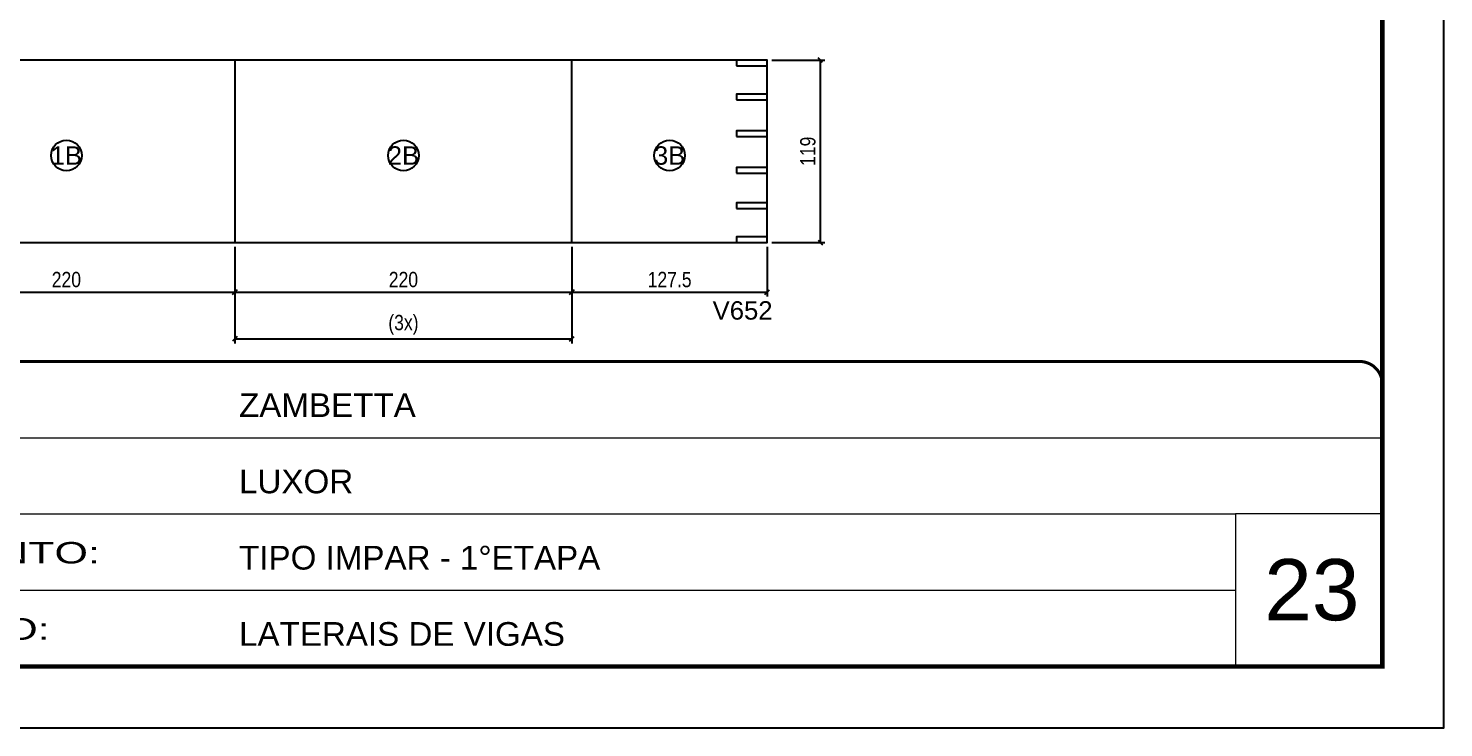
# Model space of a CAD drawing. Extents: x 3309 to 9563, y -2522 to 14608.
# Drawn here: x 7054 to 7978, y 7815 to 8272 of the extents above; entities that cross this region are included whole.
import ezdxf
from ezdxf.enums import TextEntityAlignment as Align

# ---------------------------------------------------------------- set-up
doc = ezdxf.new("R2010")
doc.units = 0
doc.header["$PDMODE"] = 35
doc.header["$PDSIZE"] = -10
doc.linetypes.add('CONTINUO', pattern=[0])
doc.linetypes.add('DASHED', pattern=[0.75, 0.5, -0.25])
for name, color, linetype in [('5', 5, 'Continuous'), ('COTA', 241, 'Continuous'), ('Painéis', 200, 'Continuous'), ('Romaneio', 10, 'Continuous')]:
    doc.layers.add(name, color=color, linetype=linetype)
for name, color, linetype, lineweight in [('CARIMBO', 255, 'Continuous', 9), ('Folhas', 255, 'Continuous', 9), ('SARRAFO DE PRESSAO', 251, 'DASHED', 9)]:
    doc.layers.add(name, color=color, linetype=linetype, lineweight=lineweight)
doc.layers.add('Laje_Perimetro', color=7, linetype='Continuous', plot=False)
doc.styles.add('ARIAL', font='arial.ttf')
doc.styles.add('COTA TECNICA', font='techl___.ttf', dxfattribs={"height": 10})
doc.styles.get("Standard").update_dxf_attribs({"font": 'arial.ttf'})
doc.styles.add('Tecnologia', font='')
doc.styles.get('Tecnologia').set_extended_font_data('Forgotten Futurist')
doc.dimstyles.new('PAINEL', dxfattribs={"dimtxt": 10, "dimasz": 3, "dimexe": 3, "dimexo": 3, "dimgap": 3, "dimtad": 1, "dimdec": 1, "dimzin": 12, "dimdsep": 46, "dimtxsty": 'COTA TECNICA', "dimblk1": 'OBLIQUE', "dimblk2": 'OBLIQUE', "dimsah": 1, "dimcen": 0.9, "dimclrd": 4, "dimclre": 4, "dimclrt": 240, "dimadec": 1, "dimazin": 3, "dimtfac": 1, "dimtdec": 1, "dimtmove": 0, "dimatfit": 3, "dimfxl": 1, "dimtolj": 1, "dimtzin": 12, "dimarcsym": 0})

# ---------------------------------------------------------------- blocks, each defined once
blk = doc.blocks.new('9999999999')
at = {"color": 30, "linetype": 'CONTINUO'}
for p, q in [((98564.56, 34379.64), (99583.98, 34379.64)), ((98564.56, 34329.83), (99487.98, 34329.83)), ((99583.98, 34329.83), (99487.98, 34329.83)), ((99487.98, 34329.83), (99487.98, 34230.21)), ((98564.56, 34280.02), (99487.98, 34280.02))]:
    blk.add_line(p, q, dxfattribs=at)
at = {"color": 30, "linetype": 'CONTINUO', "const_width": 2}
blk.add_lwpolyline([(99583.98, 34230.21), (99583.98, 34414.45, 0.414214), (99568.98, 34429.45), (98228.98, 34429.45, 0.414214), (98213.98, 34414.45), (98213.98, 34245.21, 0.414214), (98228.98, 34230.21), (99583.98, 34230.21)], format="xyb", dxfattribs=at)
at = {"layer": 'Folhas'}
blk.add_lwpolyline([(98138.98, 34190.21), (99623.98, 34190.21), (99623.98, 35240.21), (98138.98, 35240.21)], close=True, dxfattribs=at)
at = {"layer": 'Folhas', "color": 30, "const_width": 3}
blk.add_lwpolyline([(98213.98, 34230.21), (99583.98, 34230.21), (99583.98, 35200.21), (98213.98, 35200.21)], close=True, dxfattribs=at)
at = {"color": 7, "linetype": 'Continuous', "ltscale": 5, "style": 'ARIAL'}
for s, height, p in [('ZAMBETTA', 15.483, (98837.68, 34393.13)), ('LUXOR', 15.483, (98837.68, 34343.32)), ('TIPO IMPAR - 1°ETAPA', 15.4829, (98837.68, 34293.51)), ('LATERAIS DE VIGAS', 15.4829, (98837.68, 34243.7))]:
    blk.add_text(s, height=height, dxfattribs=at).set_placement(p)
at = {"layer": 'Folhas', "color": 7, "style": 'Tecnologia', "width": 1.5}
for s, p in [('PAVIMENTO:', (98573.65, 34297.5)), ('PROJETO:', (98573.65, 34247.69))]:
    blk.add_text(s, height=14, dxfattribs=at).set_placement(p)
blk = doc.blocks.new('_Oblique')
at = {"color": 0, "linetype": 'ByBlock', "lineweight": -2}
blk.add_line((-0.5, -0.5), (0.5, 0.5), dxfattribs=at)
blk = doc.blocks.new('*D2811')
at = {"layer": 'COTA', "color": 4, "lineweight": -2, "transparency": 16777216}
for p, q in [((6968.86, 8129), (6968.86, 8096.56)), ((7188.86, 8129), (7188.86, 8096.56)), ((6968.86, 8099.56), (7188.86, 8099.56))]:
    blk.add_line(p, q, dxfattribs=at)
at = {"layer": 'Defpoints', "color": 0, "transparency": 16777216}
for p in [(6968.86, 8132), (7188.86, 8132), (7188.86, 8099.56)]:
    blk.add_point(p, dxfattribs=at)
at = {"layer": 'COTA', "color": 4, "lineweight": -2, "transparency": 16777216, "xscale": 3, "yscale": 3, "zscale": 3, "rotation": 180}
blk.add_blockref('_Oblique', (6968.86, 8099.56), dxfattribs=at)
at = {"layer": 'COTA', "color": 4, "lineweight": -2, "transparency": 16777216, "xscale": 3, "yscale": 3, "zscale": 3}
blk.add_blockref('_Oblique', (7188.86, 8099.56), dxfattribs=at)
at = {"layer": 'COTA', "color": 240, "transparency": 16777216, "insert": (7078.86, 8107.66), "char_height": 10, "attachment_point": 5, "style": 'COTA TECNICA'}
blk.add_mtext('\\A1;220', dxfattribs=at)
blk = doc.blocks.new('*D2812')
at = {"layer": 'COTA', "color": 4, "lineweight": -2, "transparency": 16777216}
for p, q in [((7408.86, 8129), (7408.86, 8096.56)), ((7536.36, 8129), (7536.36, 8096.56)), ((7408.86, 8099.56), (7536.36, 8099.56))]:
    blk.add_line(p, q, dxfattribs=at)
at = {"layer": 'Defpoints', "color": 0, "transparency": 16777216}
for p in [(7408.86, 8132), (7536.36, 8132), (7536.36, 8099.56)]:
    blk.add_point(p, dxfattribs=at)
at = {"layer": 'COTA', "color": 4, "lineweight": -2, "transparency": 16777216, "xscale": 3, "yscale": 3, "zscale": 3, "rotation": 180}
blk.add_blockref('_Oblique', (7408.86, 8099.56), dxfattribs=at)
at = {"layer": 'COTA', "color": 4, "lineweight": -2, "transparency": 16777216, "xscale": 3, "yscale": 3, "zscale": 3}
blk.add_blockref('_Oblique', (7536.36, 8099.56), dxfattribs=at)
at = {"layer": 'COTA', "color": 240, "transparency": 16777216, "insert": (7472.61, 8107.67), "char_height": 10, "attachment_point": 5, "style": 'COTA TECNICA'}
blk.add_mtext('\\A1;127.5', dxfattribs=at)
blk = doc.blocks.new('*D2813')
at = {"layer": 'COTA', "color": 4, "lineweight": -2, "transparency": 16777216}
for p, q in [((7188.86, 8129), (7188.86, 8096.56)), ((7408.86, 8129), (7408.86, 8096.56)), ((7188.86, 8099.56), (7408.86, 8099.56))]:
    blk.add_line(p, q, dxfattribs=at)
at = {"layer": 'Defpoints', "color": 0, "transparency": 16777216}
for p in [(7188.86, 8132), (7408.86, 8132), (7408.86, 8099.56)]:
    blk.add_point(p, dxfattribs=at)
at = {"layer": 'COTA', "color": 4, "lineweight": -2, "transparency": 16777216, "xscale": 3, "yscale": 3, "zscale": 3, "rotation": 180}
blk.add_blockref('_Oblique', (7188.86, 8099.56), dxfattribs=at)
at = {"layer": 'COTA', "color": 4, "lineweight": -2, "transparency": 16777216, "xscale": 3, "yscale": 3, "zscale": 3}
blk.add_blockref('_Oblique', (7408.86, 8099.56), dxfattribs=at)
at = {"layer": 'COTA', "color": 240, "transparency": 16777216, "insert": (7298.86, 8107.66), "char_height": 10, "attachment_point": 5, "style": 'COTA TECNICA'}
blk.add_mtext('\\A1;220', dxfattribs=at)
blk = doc.blocks.new('*D2814')
at = {"layer": 'COTA', "color": 4, "lineweight": -2, "transparency": 16777216}
for p, q in [((7188.86, 8129), (7188.86, 8065.91)), ((7408.86, 8129), (7408.86, 8065.91)), ((7188.86, 8068.91), (7408.86, 8068.91))]:
    blk.add_line(p, q, dxfattribs=at)
at = {"layer": 'Defpoints', "color": 0, "transparency": 16777216}
for p in [(7188.86, 8132), (7408.86, 8132), (7408.86, 8068.91)]:
    blk.add_point(p, dxfattribs=at)
at = {"layer": 'COTA', "color": 4, "lineweight": -2, "transparency": 16777216, "xscale": 3, "yscale": 3, "zscale": 3, "rotation": 180}
blk.add_blockref('_Oblique', (7188.86, 8068.91), dxfattribs=at)
at = {"layer": 'COTA', "color": 4, "lineweight": -2, "transparency": 16777216, "xscale": 3, "yscale": 3, "zscale": 3}
blk.add_blockref('_Oblique', (7408.86, 8068.91), dxfattribs=at)
at = {"layer": 'COTA', "color": 240, "transparency": 16777216, "insert": (7298.86, 8078.13), "char_height": 10, "attachment_point": 5, "style": 'COTA TECNICA'}
blk.add_mtext('\\A1;(3x)', dxfattribs=at)
blk = doc.blocks.new('*D2815')
at = {"layer": 'COTA', "color": 4, "lineweight": -2, "transparency": 16777216}
for p, q in [((7539.36, 8251), (7573.98, 8251)), ((7570.98, 8251), (7570.98, 8132)), ((7539.36, 8132), (7573.98, 8132))]:
    blk.add_line(p, q, dxfattribs=at)
at = {"layer": 'Defpoints', "color": 0, "transparency": 16777216}
for p in [(7536.36, 8251), (7536.36, 8132), (7570.98, 8132)]:
    blk.add_point(p, dxfattribs=at)
at = {"layer": 'COTA', "color": 4, "lineweight": -2, "transparency": 16777216, "xscale": 3, "yscale": 3, "zscale": 3}
for p, rotation in [((7570.98, 8251), 90), ((7570.98, 8132), 270)]:
    blk.add_blockref('_Oblique', p, dxfattribs=dict(at, rotation=rotation))
at = {"layer": 'COTA', "color": 240, "transparency": 16777216, "insert": (7562.89, 8191.5), "char_height": 10, "attachment_point": 5, "rotation": 90, "style": 'COTA TECNICA'}
blk.add_mtext('\\A1;119', dxfattribs=at)

msp = doc.modelspace()

# ---------------------------------------------------------------- linework, layer by layer
at = {"layer": 'Laje_Perimetro'}
msp.add_lwpolyline([(7977.87, 8864.98), (6492.87, 8864.98), (6492.87, 7814.98), (7977.87, 7814.98)], close=True, dxfattribs=at)
at = {"layer": 'Painéis', "linetype": 'ByBlock'}
for p, q in [((7536.36, 8251), (6968.86, 8251)), ((7188.86, 8251), (7188.86, 8132)), ((7408.86, 8132), (7408.86, 8251)), ((7536.36, 8132), (7536.36, 8251)), ((6968.86, 8132), (7536.36, 8132))]:
    msp.add_line(p, q, dxfattribs=at)
for points in [[(7516.36, 8247.4), (7536.36, 8247.4), (7536.36, 8251), (7516.36, 8251)], [(7516.36, 8225.2), (7536.36, 8225.2), (7536.36, 8228.8), (7516.36, 8228.8)], [(7516.36, 8201.2), (7536.36, 8201.2), (7536.36, 8204.8), (7516.36, 8204.8)], [(7516.36, 8177.2), (7536.36, 8177.2), (7536.36, 8180.8), (7516.36, 8180.8)], [(7516.36, 8154.2), (7536.36, 8154.2), (7536.36, 8157.8), (7516.36, 8157.8)], [(7516.36, 8132), (7536.36, 8132), (7536.36, 8135.6), (7516.36, 8135.6)]]:
    msp.add_lwpolyline(points, close=True, dxfattribs=at)
at = {"layer": 'Romaneio', "color": 1, "linetype": 'ByBlock'}
for centre in [(7078.86, 8188.75), (7298.86, 8188.75), (7472.61, 8188.75)]:
    msp.add_circle(centre, 10, dxfattribs=at)

# ---------------------------------------------------------------- block references
at = {"layer": 'SARRAFO DE PRESSAO', "color": 6, "linetype": 'ByBlock'}
msp.add_blockref('9999999999', (-91646.11, -26375.22), dxfattribs=at)

# ---------------------------------------------------------------- texts
at = {"layer": '5', "linetype": 'Continuous'}
msp.add_text('V652', height=12, rotation=0.00004, dxfattribs=at).set_placement((7500.67, 8081.55))
at = {"layer": 'CARIMBO', "style": 'ARIAL'}
msp.add_text('23', height=40, dxfattribs=at).set_placement((7860.73, 7885.13))
at = {"layer": 'Romaneio', "color": 255, "linetype": 'ByBlock', "style": 'ARIAL'}
for s, p in [('1B', (7078.86, 8188.75)), ('2B', (7298.86, 8188.75)), ('3B', (7472.61, 8188.75))]:
    msp.add_text(s, height=12, dxfattribs=at).set_placement(p, align=Align.MIDDLE_CENTER)

# ---------------------------------------------------------------- dimensions: what is measured, and where the dimension line sits
at = {"layer": 'COTA'}
dim = msp.add_linear_dim(base=(7570.98, 8132), p1=(7536.36, 8251), p2=(7536.36, 8132), angle=90, dimstyle='PAINEL', dxfattribs=at)
dim.commit()
dim.dimension.update_dxf_attribs({"geometry": '*D2815', "text_midpoint": (7562.89, 8191.5)})
for base, p1, p2, picture, middle in [((7188.86, 8099.56), (6968.86, 8132), (7188.86, 8132), '*D2811', (7078.86, 8107.66)), ((7408.86, 8099.56), (7188.86, 8132), (7408.86, 8132), '*D2813', (7298.86, 8107.66))]:
    dim = msp.add_linear_dim(base=base, p1=p1, p2=p2, dimstyle='PAINEL', dxfattribs=at)
    dim.commit()
    dim.dimension.update_dxf_attribs({"geometry": picture, "text_midpoint": middle})
dim = msp.add_linear_dim(base=(7408.86, 8068.91), p1=(7188.86, 8132), p2=(7408.86, 8132), text='(3x)', dimstyle='PAINEL', dxfattribs=at)
dim.commit()
dim.dimension.update_dxf_attribs({"geometry": '*D2814', "text_midpoint": (7298.86, 8078.13)})
dim = msp.add_linear_dim(base=(7536.36, 8099.56), p1=(7408.86, 8132), p2=(7536.36, 8132), dimstyle='PAINEL', override={"dimtmove": 1}, dxfattribs=at)
dim.commit()
dim.dimension.update_dxf_attribs({"geometry": '*D2812', "text_midpoint": (7472.61, 8107.67)})

doc.saveas('drawing.dxf')
